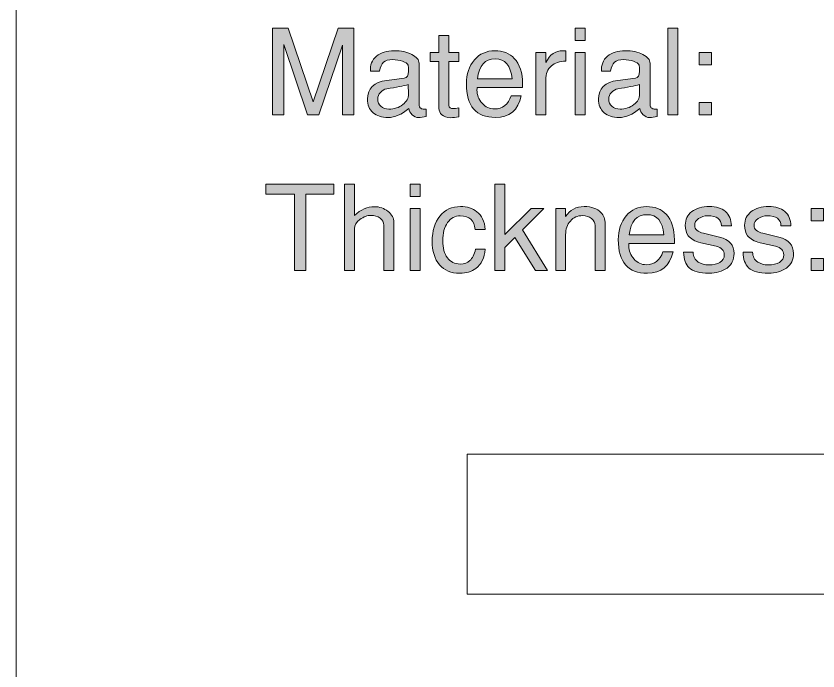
# Model space of a CAD drawing. Header units: inches. Extents: x 0.25 to 7.95, y -7.13 to -0.25.
# Drawn here: x 0.25 to 1.375, y -5.408 to -4.488 of the extents above; entities that cross this region are included whole.
import ezdxf

# ---------------------------------------------------------------- set-up
doc = ezdxf.new("R2010")
doc.units = ezdxf.units.IN
doc.header["$MEASUREMENT"] = 0
doc.layers.add('Layer 1', color=7, linetype='Continuous')

# ---------------------------------------------------------------- blocks, each defined once
blk = doc.blocks.new('block 18')
at = {"layer": 'Layer 1', "color": 7, "lineweight": 5, "true_color": 0xffffff}
blk.add_lwpolyline([(0.2501, -3.6859), (0.2501, -6.4801)], dxfattribs=at)
blk = doc.blocks.new('block 17')
at = {"layer": 'Layer 1'}
blk.add_blockref('block 18', (0, 0), dxfattribs=at)
blk = doc.blocks.new('block 19')
at = {"layer": 'Layer 1', "color": 7, "lineweight": 5, "true_color": 0xffffff}
for points in [[(0.8829, -5.3001), (0.8829, -5.1033)], [(0.8829, -5.1033), (1.8672, -5.1033)], [(1.8672, -5.3001), (1.8672, -5.1033)], [(1.8672, -5.3001), (0.8829, -5.3001)]]:
    blk.add_lwpolyline(points, dxfattribs=at)
blk = doc.blocks.new('block 11')
at = {"layer": 'Layer 1'}
for name in ['block 17', 'block 19']:
    blk.add_blockref(name, (0, 0), dxfattribs=at)
blk = doc.blocks.new('block 31')
at = {"layer": 'Layer 1', "true_color": 0xed1f24}
h = blk.add_hatch(color=240, dxfattribs=at)
h.dxf.hatch_style = 2
h.paths.add_polyline_path([(0.7241, -4.627), (0.7081, -4.627), (0.7081, -4.529), (0.6749, -4.627), (0.6589, -4.627), (0.6257, -4.5285), (0.6257, -4.627), (0.6097, -4.627), (0.6097, -4.5055), (0.6319, -4.5055), (0.6669, -4.609), (0.7019, -4.5055), (0.7241, -4.5055)])
h = blk.add_hatch(color=240, dxfattribs=at)
h.dxf.hatch_style = 2
h.paths.add_polyline_path([(1.0484, -4.5228), (1.0344, -4.5228), (1.0344, -4.5055), (1.0484, -4.5055)])
h.paths.add_polyline_path([(1.0484, -4.627), (1.0344, -4.627), (1.0344, -4.5395), (1.0484, -4.5395)])
h = blk.add_hatch(color=240, dxfattribs=at)
h.dxf.hatch_style = 2
h.paths.add_polyline_path([(1.1784, -4.627), (1.1644, -4.627), (1.1644, -4.5055), (1.1784, -4.5055)])
h = blk.add_hatch(color=240, dxfattribs=at)
h.dxf.hatch_style = 2
edge = h.paths.add_edge_path()
edge.add_spline(control_points=[(0.8712, -4.6298), (0.8671, -4.6306), (0.8631, -4.631), (0.8592, -4.631), (0.8543, -4.631), (0.8504, -4.6296), (0.8474, -4.6268), (0.8447, -4.6244), (0.8434, -4.6216), (0.8434, -4.6183), (0.8434, -4.6183), (0.8434, -4.5523), (0.8434, -4.5523), (0.8434, -4.5523), (0.8312, -4.5523), (0.8312, -4.5523), (0.8312, -4.5523), (0.8312, -4.5395), (0.8312, -4.5395), (0.8312, -4.5395), (0.8434, -4.5395), (0.8434, -4.5395), (0.8434, -4.5395), (0.8434, -4.5158), (0.8434, -4.5158), (0.8434, -4.5158), (0.8574, -4.5158), (0.8574, -4.5158), (0.8574, -4.5158), (0.8574, -4.5395), (0.8574, -4.5395), (0.8574, -4.5395), (0.8712, -4.5395), (0.8712, -4.5395), (0.8712, -4.5395), (0.8712, -4.5523), (0.8712, -4.5523), (0.8712, -4.5523), (0.8574, -4.5523), (0.8574, -4.5523), (0.8574, -4.5523), (0.8574, -4.614), (0.8574, -4.614), (0.8574, -4.6168), (0.8594, -4.6182), (0.8636, -4.6182), (0.8652, -4.6182), (0.8678, -4.6179), (0.8712, -4.6174), (0.8712, -4.6174), (0.8712, -4.6298), (0.8712, -4.6298)], knot_values=[0, 0, 0, 0, 1, 1, 1, 2, 2, 2, 3, 3, 3, 4, 4, 4, 5, 5, 5, 6, 6, 6, 7, 7, 7, 8, 8, 8, 9, 9, 9, 10, 10, 10, 11, 11, 11, 12, 12, 12, 13, 13, 13, 14, 14, 14, 15, 15, 15, 16, 16, 16, 17, 17, 17, 17], degree=3, periodic=1)
h = blk.add_hatch(color=240, dxfattribs=at)
h.dxf.hatch_style = 2
edge = h.paths.add_edge_path()
edge.add_spline(control_points=[(0.8252, -4.6294), (0.8218, -4.6304), (0.8182, -4.6308), (0.8144, -4.6308), (0.8114, -4.6308), (0.8085, -4.6295), (0.8058, -4.6268), (0.8031, -4.624), (0.8016, -4.6212), (0.8012, -4.6182), (0.7911, -4.6266), (0.7813, -4.6308), (0.7719, -4.6308), (0.7631, -4.6308), (0.7561, -4.6286), (0.7509, -4.624), (0.7457, -4.6194), (0.7431, -4.6131), (0.7431, -4.6051), (0.7431, -4.59), (0.7521, -4.5812), (0.7701, -4.5787), (0.7701, -4.5787), (0.7947, -4.5754), (0.7947, -4.5754), (0.7986, -4.5748), (0.8006, -4.5717), (0.8006, -4.5659), (0.8006, -4.561), (0.8004, -4.5581), (0.8001, -4.5574), (0.7991, -4.555), (0.7965, -4.5531), (0.7923, -4.5517), (0.7882, -4.5502), (0.7834, -4.5495), (0.7781, -4.5495), (0.7726, -4.5495), (0.7684, -4.5508), (0.7656, -4.5533), (0.7628, -4.5558), (0.7609, -4.5599), (0.76, -4.5657), (0.76, -4.5657), (0.7474, -4.5657), (0.7474, -4.5657), (0.7466, -4.557), (0.7494, -4.5501), (0.7557, -4.5448), (0.7621, -4.5396), (0.7703, -4.537), (0.7804, -4.537), (0.7902, -4.537), (0.7984, -4.5387), (0.8052, -4.5422), (0.812, -4.5456), (0.8154, -4.5498), (0.8154, -4.5547), (0.8154, -4.5547), (0.8154, -4.6138), (0.8154, -4.6138), (0.8154, -4.6151), (0.816, -4.6162), (0.8171, -4.6172), (0.8183, -4.6182), (0.8196, -4.6188), (0.8211, -4.619), (0.8222, -4.6191), (0.8236, -4.6191), (0.8252, -4.619), (0.8252, -4.619), (0.8252, -4.6294), (0.8252, -4.6294)], knot_values=[0, 0, 0, 0, 1, 1, 1, 2, 2, 2, 3, 3, 3, 4, 4, 4, 5, 5, 5, 6, 6, 6, 7, 7, 7, 8, 8, 8, 9, 9, 9, 10, 10, 10, 11, 11, 11, 12, 12, 12, 13, 13, 13, 14, 14, 14, 15, 15, 15, 16, 16, 16, 17, 17, 17, 18, 18, 18, 19, 19, 19, 20, 20, 20, 21, 21, 21, 22, 22, 22, 23, 23, 23, 24, 24, 24, 24], degree=3, periodic=1)
edge = h.paths.add_edge_path()
edge.add_spline(control_points=[(0.8006, -4.5981), (0.8006, -4.5981), (0.8004, -4.5845), (0.8004, -4.5845), (0.7937, -4.5864), (0.7836, -4.5884), (0.7702, -4.5904), (0.7667, -4.5911), (0.7637, -4.5928), (0.7612, -4.5956), (0.7587, -4.5984), (0.7574, -4.6015), (0.7574, -4.6049), (0.7574, -4.609), (0.7589, -4.6123), (0.7618, -4.615), (0.7648, -4.6177), (0.7686, -4.619), (0.7732, -4.619), (0.7807, -4.619), (0.7871, -4.6169), (0.7926, -4.6127), (0.798, -4.6084), (0.8007, -4.6035), (0.8006, -4.5981)], knot_values=[0, 0, 0, 0, 1, 1, 1, 2, 2, 2, 3, 3, 3, 4, 4, 4, 5, 5, 5, 6, 6, 6, 7, 7, 7, 8, 8, 8, 8], degree=3, periodic=1)
h = blk.add_hatch(color=240, dxfattribs=at)
h.dxf.hatch_style = 2
edge = h.paths.add_edge_path()
edge.add_spline(control_points=[(0.9607, -4.5837), (0.9607, -4.5858), (0.9607, -4.5875), (0.9606, -4.5888), (0.9606, -4.5888), (0.8969, -4.5888), (0.8969, -4.5888), (0.8968, -4.5896), (0.8967, -4.5907), (0.8967, -4.5922), (0.8967, -4.5992), (0.8991, -4.6053), (0.904, -4.6107), (0.9088, -4.616), (0.9145, -4.6187), (0.9212, -4.6187), (0.9327, -4.6187), (0.9405, -4.6126), (0.9446, -4.6003), (0.9446, -4.6003), (0.9589, -4.6003), (0.9589, -4.6003), (0.9542, -4.6206), (0.9422, -4.6307), (0.9227, -4.6307), (0.8955, -4.6307), (0.8819, -4.6149), (0.8819, -4.5833), (0.8819, -4.5698), (0.8856, -4.5587), (0.8931, -4.55), (0.9005, -4.5413), (0.9101, -4.537), (0.9217, -4.537), (0.9332, -4.537), (0.9423, -4.5406), (0.9491, -4.5477), (0.9567, -4.5558), (0.9606, -4.5678), (0.9607, -4.5837)], knot_values=[0, 0, 0, 0, 1, 1, 1, 2, 2, 2, 3, 3, 3, 4, 4, 4, 5, 5, 5, 6, 6, 6, 7, 7, 7, 8, 8, 8, 9, 9, 9, 10, 10, 10, 11, 11, 11, 12, 12, 12, 13, 13, 13, 13], degree=3, periodic=1)
edge = h.paths.add_edge_path()
edge.add_spline(control_points=[(0.9459, -4.5765), (0.9441, -4.5577), (0.9362, -4.5483), (0.9223, -4.5483), (0.9078, -4.5483), (0.8995, -4.5577), (0.8974, -4.5765), (0.8974, -4.5765), (0.9459, -4.5765), (0.9459, -4.5765)], knot_values=[0, 0, 0, 0, 1, 1, 1, 2, 2, 2, 3, 3, 3, 3], degree=3, periodic=1)
h = blk.add_hatch(color=240, dxfattribs=at)
h.dxf.hatch_style = 2
edge = h.paths.add_edge_path()
edge.add_spline(control_points=[(1.0212, -4.5518), (1.0127, -4.5518), (1.0059, -4.554), (1.0011, -4.5582), (0.9958, -4.5628), (0.9932, -4.5695), (0.9932, -4.578), (0.9932, -4.578), (0.9932, -4.627), (0.9932, -4.627), (0.9932, -4.627), (0.9792, -4.627), (0.9792, -4.627), (0.9792, -4.627), (0.9792, -4.5395), (0.9792, -4.5395), (0.9792, -4.5395), (0.9932, -4.5395), (0.9932, -4.5395), (0.9932, -4.5395), (0.9932, -4.5535), (0.9932, -4.5535), (0.9988, -4.5425), (1.0068, -4.537), (1.0172, -4.537), (1.0181, -4.537), (1.0194, -4.5371), (1.0212, -4.5373), (1.0212, -4.5373), (1.0212, -4.5518), (1.0212, -4.5518)], knot_values=[0, 0, 0, 0, 1, 1, 1, 2, 2, 2, 3, 3, 3, 4, 4, 4, 5, 5, 5, 6, 6, 6, 7, 7, 7, 8, 8, 8, 9, 9, 9, 10, 10, 10, 10], degree=3, periodic=1)
h = blk.add_hatch(color=240, dxfattribs=at)
h.dxf.hatch_style = 2
edge = h.paths.add_edge_path()
edge.add_spline(control_points=[(1.1494, -4.6294), (1.1459, -4.6304), (1.1423, -4.6308), (1.1385, -4.6308), (1.1355, -4.6308), (1.1327, -4.6295), (1.13, -4.6268), (1.1272, -4.624), (1.1257, -4.6212), (1.1254, -4.6182), (1.1153, -4.6266), (1.1055, -4.6308), (1.096, -4.6308), (1.0873, -4.6308), (1.0803, -4.6286), (1.075, -4.624), (1.0698, -4.6194), (1.0672, -4.6131), (1.0672, -4.6051), (1.0672, -4.59), (1.0762, -4.5812), (1.0943, -4.5787), (1.0943, -4.5787), (1.1189, -4.5754), (1.1189, -4.5754), (1.1228, -4.5748), (1.1247, -4.5717), (1.1247, -4.5659), (1.1247, -4.561), (1.1245, -4.5581), (1.1242, -4.5574), (1.1232, -4.555), (1.1206, -4.5531), (1.1165, -4.5517), (1.1123, -4.5502), (1.1076, -4.5495), (1.1023, -4.5495), (1.0967, -4.5495), (1.0926, -4.5508), (1.0897, -4.5533), (1.0869, -4.5558), (1.0851, -4.5599), (1.0842, -4.5657), (1.0842, -4.5657), (1.0715, -4.5657), (1.0715, -4.5657), (1.0708, -4.557), (1.0735, -4.5501), (1.0799, -4.5448), (1.0862, -4.5396), (1.0944, -4.537), (1.1045, -4.537), (1.1143, -4.537), (1.1226, -4.5387), (1.1294, -4.5422), (1.1362, -4.5456), (1.1395, -4.5498), (1.1395, -4.5547), (1.1395, -4.5547), (1.1395, -4.6138), (1.1395, -4.6138), (1.1395, -4.6151), (1.1401, -4.6162), (1.1413, -4.6172), (1.1425, -4.6182), (1.1438, -4.6188), (1.1452, -4.619), (1.1463, -4.6191), (1.1477, -4.6191), (1.1494, -4.619), (1.1494, -4.619), (1.1494, -4.6294), (1.1494, -4.6294)], knot_values=[0, 0, 0, 0, 1, 1, 1, 2, 2, 2, 3, 3, 3, 4, 4, 4, 5, 5, 5, 6, 6, 6, 7, 7, 7, 8, 8, 8, 9, 9, 9, 10, 10, 10, 11, 11, 11, 12, 12, 12, 13, 13, 13, 14, 14, 14, 15, 15, 15, 16, 16, 16, 17, 17, 17, 18, 18, 18, 19, 19, 19, 20, 20, 20, 21, 21, 21, 22, 22, 22, 23, 23, 23, 24, 24, 24, 24], degree=3, periodic=1)
edge = h.paths.add_edge_path()
edge.add_spline(control_points=[(1.1247, -4.5981), (1.1247, -4.5981), (1.1246, -4.5845), (1.1246, -4.5845), (1.1178, -4.5864), (1.1078, -4.5884), (1.0944, -4.5904), (1.0909, -4.5911), (1.0879, -4.5928), (1.0853, -4.5956), (1.0828, -4.5984), (1.0815, -4.6015), (1.0815, -4.6049), (1.0815, -4.609), (1.083, -4.6123), (1.086, -4.615), (1.089, -4.6177), (1.0928, -4.619), (1.0974, -4.619), (1.1048, -4.619), (1.1113, -4.6169), (1.1167, -4.6127), (1.1222, -4.6084), (1.1248, -4.6035), (1.1247, -4.5981)], knot_values=[0, 0, 0, 0, 1, 1, 1, 2, 2, 2, 3, 3, 3, 4, 4, 4, 5, 5, 5, 6, 6, 6, 7, 7, 7, 8, 8, 8, 8], degree=3, periodic=1)
h = blk.add_hatch(color=240, dxfattribs=at)
h.dxf.hatch_style = 2
h.paths.add_polyline_path([(1.2255, -4.5569), (1.2082, -4.5569), (1.2082, -4.5395), (1.2255, -4.5395)])
h.paths.add_polyline_path([(1.2255, -4.627), (1.2082, -4.627), (1.2082, -4.6097), (1.2255, -4.6097)])
at = {"layer": 'Layer 1', "lineweight": 0}
for points in [[(0.7241, -4.627), (0.7081, -4.627), (0.7081, -4.529), (0.6749, -4.627), (0.6589, -4.627), (0.6257, -4.5285), (0.6257, -4.627), (0.6097, -4.627), (0.6097, -4.5055), (0.6319, -4.5055), (0.6669, -4.609), (0.7019, -4.5055), (0.7241, -4.5055), (0.7241, -4.627)], [(1.0484, -4.5228), (1.0344, -4.5228), (1.0344, -4.5055), (1.0484, -4.5055), (1.0484, -4.5228)], [(1.1784, -4.627), (1.1644, -4.627), (1.1644, -4.5055), (1.1784, -4.5055), (1.1784, -4.627)], [(1.0484, -4.627), (1.0344, -4.627), (1.0344, -4.5395), (1.0484, -4.5395), (1.0484, -4.627)], [(1.2255, -4.5569), (1.2082, -4.5569), (1.2082, -4.5395), (1.2255, -4.5395), (1.2255, -4.5569)], [(1.2255, -4.627), (1.2082, -4.627), (1.2082, -4.6097), (1.2255, -4.6097), (1.2255, -4.627)]]:
    blk.add_lwpolyline(points, dxfattribs=at)
for points, knots in [([(0.8712, -4.6298), (0.8671, -4.6306), (0.8631, -4.631), (0.8592, -4.631), (0.8543, -4.631), (0.8504, -4.6296), (0.8474, -4.6268), (0.8447, -4.6244), (0.8434, -4.6216), (0.8434, -4.6183), (0.8434, -4.6183), (0.8434, -4.5523), (0.8434, -4.5523), (0.8434, -4.5523), (0.8312, -4.5523), (0.8312, -4.5523), (0.8312, -4.5523), (0.8312, -4.5395), (0.8312, -4.5395), (0.8312, -4.5395), (0.8434, -4.5395), (0.8434, -4.5395), (0.8434, -4.5395), (0.8434, -4.5158), (0.8434, -4.5158), (0.8434, -4.5158), (0.8574, -4.5158), (0.8574, -4.5158), (0.8574, -4.5158), (0.8574, -4.5395), (0.8574, -4.5395), (0.8574, -4.5395), (0.8712, -4.5395), (0.8712, -4.5395), (0.8712, -4.5395), (0.8712, -4.5523), (0.8712, -4.5523), (0.8712, -4.5523), (0.8574, -4.5523), (0.8574, -4.5523), (0.8574, -4.5523), (0.8574, -4.614), (0.8574, -4.614), (0.8574, -4.6168), (0.8594, -4.6182), (0.8636, -4.6182), (0.8652, -4.6182), (0.8678, -4.6179), (0.8712, -4.6174), (0.8712, -4.6174), (0.8712, -4.6298), (0.8712, -4.6298)], [0, 0, 0, 0, 1, 1, 1, 2, 2, 2, 3, 3, 3, 4, 4, 4, 5, 5, 5, 6, 6, 6, 7, 7, 7, 8, 8, 8, 9, 9, 9, 10, 10, 10, 11, 11, 11, 12, 12, 12, 13, 13, 13, 14, 14, 14, 15, 15, 15, 16, 16, 16, 17, 17, 17, 17]), ([(0.8252, -4.6294), (0.8218, -4.6304), (0.8182, -4.6308), (0.8144, -4.6308), (0.8114, -4.6308), (0.8085, -4.6295), (0.8058, -4.6268), (0.8031, -4.624), (0.8016, -4.6212), (0.8012, -4.6182), (0.7911, -4.6266), (0.7813, -4.6308), (0.7719, -4.6308), (0.7631, -4.6308), (0.7561, -4.6286), (0.7509, -4.624), (0.7457, -4.6194), (0.7431, -4.6131), (0.7431, -4.6051), (0.7431, -4.59), (0.7521, -4.5812), (0.7701, -4.5787), (0.7701, -4.5787), (0.7947, -4.5754), (0.7947, -4.5754), (0.7986, -4.5748), (0.8006, -4.5717), (0.8006, -4.5659), (0.8006, -4.561), (0.8004, -4.5581), (0.8001, -4.5574), (0.7991, -4.555), (0.7965, -4.5531), (0.7923, -4.5517), (0.7882, -4.5502), (0.7834, -4.5495), (0.7781, -4.5495), (0.7726, -4.5495), (0.7684, -4.5508), (0.7656, -4.5533), (0.7628, -4.5558), (0.7609, -4.5599), (0.76, -4.5657), (0.76, -4.5657), (0.7474, -4.5657), (0.7474, -4.5657), (0.7466, -4.557), (0.7494, -4.5501), (0.7557, -4.5448), (0.7621, -4.5396), (0.7703, -4.537), (0.7804, -4.537), (0.7902, -4.537), (0.7984, -4.5387), (0.8052, -4.5422), (0.812, -4.5456), (0.8154, -4.5498), (0.8154, -4.5547), (0.8154, -4.5547), (0.8154, -4.6138), (0.8154, -4.6138), (0.8154, -4.6151), (0.816, -4.6162), (0.8171, -4.6172), (0.8183, -4.6182), (0.8196, -4.6188), (0.8211, -4.619), (0.8222, -4.6191), (0.8236, -4.6191), (0.8252, -4.619), (0.8252, -4.619), (0.8252, -4.6294), (0.8252, -4.6294)], [0, 0, 0, 0, 1, 1, 1, 2, 2, 2, 3, 3, 3, 4, 4, 4, 5, 5, 5, 6, 6, 6, 7, 7, 7, 8, 8, 8, 9, 9, 9, 10, 10, 10, 11, 11, 11, 12, 12, 12, 13, 13, 13, 14, 14, 14, 15, 15, 15, 16, 16, 16, 17, 17, 17, 18, 18, 18, 19, 19, 19, 20, 20, 20, 21, 21, 21, 22, 22, 22, 23, 23, 23, 24, 24, 24, 24]), ([(0.9607, -4.5837), (0.9607, -4.5858), (0.9607, -4.5875), (0.9606, -4.5888), (0.9606, -4.5888), (0.8969, -4.5888), (0.8969, -4.5888), (0.8968, -4.5896), (0.8967, -4.5907), (0.8967, -4.5922), (0.8967, -4.5992), (0.8991, -4.6053), (0.904, -4.6107), (0.9088, -4.616), (0.9145, -4.6187), (0.9212, -4.6187), (0.9327, -4.6187), (0.9405, -4.6126), (0.9446, -4.6003), (0.9446, -4.6003), (0.9589, -4.6003), (0.9589, -4.6003), (0.9542, -4.6206), (0.9422, -4.6307), (0.9227, -4.6307), (0.8955, -4.6307), (0.8819, -4.6149), (0.8819, -4.5833), (0.8819, -4.5698), (0.8856, -4.5587), (0.8931, -4.55), (0.9005, -4.5413), (0.9101, -4.537), (0.9217, -4.537), (0.9332, -4.537), (0.9423, -4.5406), (0.9491, -4.5477), (0.9567, -4.5558), (0.9606, -4.5678), (0.9607, -4.5837)], [0, 0, 0, 0, 1, 1, 1, 2, 2, 2, 3, 3, 3, 4, 4, 4, 5, 5, 5, 6, 6, 6, 7, 7, 7, 8, 8, 8, 9, 9, 9, 10, 10, 10, 11, 11, 11, 12, 12, 12, 13, 13, 13, 13]), ([(1.0212, -4.5518), (1.0127, -4.5518), (1.0059, -4.554), (1.0011, -4.5582), (0.9958, -4.5628), (0.9932, -4.5695), (0.9932, -4.578), (0.9932, -4.578), (0.9932, -4.627), (0.9932, -4.627), (0.9932, -4.627), (0.9792, -4.627), (0.9792, -4.627), (0.9792, -4.627), (0.9792, -4.5395), (0.9792, -4.5395), (0.9792, -4.5395), (0.9932, -4.5395), (0.9932, -4.5395), (0.9932, -4.5395), (0.9932, -4.5535), (0.9932, -4.5535), (0.9988, -4.5425), (1.0068, -4.537), (1.0172, -4.537), (1.0181, -4.537), (1.0194, -4.5371), (1.0212, -4.5373), (1.0212, -4.5373), (1.0212, -4.5518), (1.0212, -4.5518)], [0, 0, 0, 0, 1, 1, 1, 2, 2, 2, 3, 3, 3, 4, 4, 4, 5, 5, 5, 6, 6, 6, 7, 7, 7, 8, 8, 8, 9, 9, 9, 10, 10, 10, 10]), ([(1.1494, -4.6294), (1.1459, -4.6304), (1.1423, -4.6308), (1.1385, -4.6308), (1.1355, -4.6308), (1.1327, -4.6295), (1.13, -4.6268), (1.1272, -4.624), (1.1257, -4.6212), (1.1254, -4.6182), (1.1153, -4.6266), (1.1055, -4.6308), (1.096, -4.6308), (1.0873, -4.6308), (1.0803, -4.6286), (1.075, -4.624), (1.0698, -4.6194), (1.0672, -4.6131), (1.0672, -4.6051), (1.0672, -4.59), (1.0762, -4.5812), (1.0943, -4.5787), (1.0943, -4.5787), (1.1189, -4.5754), (1.1189, -4.5754), (1.1228, -4.5748), (1.1247, -4.5717), (1.1247, -4.5659), (1.1247, -4.561), (1.1245, -4.5581), (1.1242, -4.5574), (1.1232, -4.555), (1.1206, -4.5531), (1.1165, -4.5517), (1.1123, -4.5502), (1.1076, -4.5495), (1.1023, -4.5495), (1.0967, -4.5495), (1.0926, -4.5508), (1.0897, -4.5533), (1.0869, -4.5558), (1.0851, -4.5599), (1.0842, -4.5657), (1.0842, -4.5657), (1.0715, -4.5657), (1.0715, -4.5657), (1.0708, -4.557), (1.0735, -4.5501), (1.0799, -4.5448), (1.0862, -4.5396), (1.0944, -4.537), (1.1045, -4.537), (1.1143, -4.537), (1.1226, -4.5387), (1.1294, -4.5422), (1.1362, -4.5456), (1.1395, -4.5498), (1.1395, -4.5547), (1.1395, -4.5547), (1.1395, -4.6138), (1.1395, -4.6138), (1.1395, -4.6151), (1.1401, -4.6162), (1.1413, -4.6172), (1.1425, -4.6182), (1.1438, -4.6188), (1.1452, -4.619), (1.1463, -4.6191), (1.1477, -4.6191), (1.1494, -4.619), (1.1494, -4.619), (1.1494, -4.6294), (1.1494, -4.6294)], [0, 0, 0, 0, 1, 1, 1, 2, 2, 2, 3, 3, 3, 4, 4, 4, 5, 5, 5, 6, 6, 6, 7, 7, 7, 8, 8, 8, 9, 9, 9, 10, 10, 10, 11, 11, 11, 12, 12, 12, 13, 13, 13, 14, 14, 14, 15, 15, 15, 16, 16, 16, 17, 17, 17, 18, 18, 18, 19, 19, 19, 20, 20, 20, 21, 21, 21, 22, 22, 22, 23, 23, 23, 24, 24, 24, 24]), ([(0.9459, -4.5765), (0.9441, -4.5577), (0.9362, -4.5483), (0.9223, -4.5483), (0.9078, -4.5483), (0.8995, -4.5577), (0.8974, -4.5765), (0.8974, -4.5765), (0.9459, -4.5765), (0.9459, -4.5765)], [0, 0, 0, 0, 1, 1, 1, 2, 2, 2, 3, 3, 3, 3]), ([(0.8006, -4.5981), (0.8006, -4.5981), (0.8004, -4.5845), (0.8004, -4.5845), (0.7937, -4.5864), (0.7836, -4.5884), (0.7702, -4.5904), (0.7667, -4.5911), (0.7637, -4.5928), (0.7612, -4.5956), (0.7587, -4.5984), (0.7574, -4.6015), (0.7574, -4.6049), (0.7574, -4.609), (0.7589, -4.6123), (0.7618, -4.615), (0.7648, -4.6177), (0.7686, -4.619), (0.7732, -4.619), (0.7807, -4.619), (0.7871, -4.6169), (0.7926, -4.6127), (0.798, -4.6084), (0.8007, -4.6035), (0.8006, -4.5981)], [0, 0, 0, 0, 1, 1, 1, 2, 2, 2, 3, 3, 3, 4, 4, 4, 5, 5, 5, 6, 6, 6, 7, 7, 7, 8, 8, 8, 8]), ([(1.1247, -4.5981), (1.1247, -4.5981), (1.1246, -4.5845), (1.1246, -4.5845), (1.1178, -4.5864), (1.1078, -4.5884), (1.0944, -4.5904), (1.0909, -4.5911), (1.0879, -4.5928), (1.0853, -4.5956), (1.0828, -4.5984), (1.0815, -4.6015), (1.0815, -4.6049), (1.0815, -4.609), (1.083, -4.6123), (1.086, -4.615), (1.089, -4.6177), (1.0928, -4.619), (1.0974, -4.619), (1.1048, -4.619), (1.1113, -4.6169), (1.1167, -4.6127), (1.1222, -4.6084), (1.1248, -4.6035), (1.1247, -4.5981)], [0, 0, 0, 0, 1, 1, 1, 2, 2, 2, 3, 3, 3, 4, 4, 4, 5, 5, 5, 6, 6, 6, 7, 7, 7, 8, 8, 8, 8])]:
    blk.add_open_spline(points, degree=3, knots=knots, dxfattribs=at)
blk = doc.blocks.new('block 33')
at = {"layer": 'Layer 1', "true_color": 0xed1f24}
h = blk.add_hatch(color=240, dxfattribs=at)
h.dxf.hatch_style = 2
h.paths.add_polyline_path([(0.6961, -4.7382), (0.6564, -4.7382), (0.6564, -4.8458), (0.6407, -4.8458), (0.6407, -4.7382), (0.6007, -4.7382), (0.6007, -4.7243), (0.6961, -4.7243)])
h = blk.add_hatch(color=240, dxfattribs=at)
h.dxf.hatch_style = 2
edge = h.paths.add_edge_path()
edge.add_spline(control_points=[(0.7801, -4.8458), (0.7801, -4.8458), (0.7661, -4.8458), (0.7661, -4.8458), (0.7661, -4.8458), (0.7661, -4.7818), (0.7661, -4.7818), (0.7661, -4.778), (0.7643, -4.7748), (0.7607, -4.7721), (0.7572, -4.7695), (0.753, -4.7682), (0.7482, -4.7682), (0.7429, -4.7682), (0.7376, -4.7701), (0.7325, -4.774), (0.7273, -4.7779), (0.7247, -4.782), (0.7247, -4.7865), (0.7247, -4.7865), (0.7247, -4.8458), (0.7247, -4.8458), (0.7247, -4.8458), (0.7107, -4.8458), (0.7107, -4.8458), (0.7107, -4.8458), (0.7107, -4.7243), (0.7107, -4.7243), (0.7107, -4.7243), (0.7247, -4.7243), (0.7247, -4.7243), (0.7247, -4.7243), (0.7247, -4.7682), (0.7247, -4.7682), (0.7339, -4.76), (0.7433, -4.756), (0.7527, -4.756), (0.7601, -4.756), (0.7664, -4.7582), (0.7719, -4.7626), (0.7773, -4.767), (0.7801, -4.7721), (0.7801, -4.778), (0.7801, -4.778), (0.7801, -4.8458), (0.7801, -4.8458)], knot_values=[0, 0, 0, 0, 1, 1, 1, 2, 2, 2, 3, 3, 3, 4, 4, 4, 5, 5, 5, 6, 6, 6, 7, 7, 7, 8, 8, 8, 9, 9, 9, 10, 10, 10, 11, 11, 11, 12, 12, 12, 13, 13, 13, 14, 14, 14, 15, 15, 15, 15], degree=3, periodic=1)
h = blk.add_hatch(color=240, dxfattribs=at)
h.dxf.hatch_style = 2
h.paths.add_polyline_path([(0.8169, -4.7417), (0.8029, -4.7417), (0.8029, -4.7243), (0.8169, -4.7243)])
h.paths.add_polyline_path([(0.8169, -4.8458), (0.8029, -4.8458), (0.8029, -4.7583), (0.8169, -4.7583)])
h = blk.add_hatch(color=240, dxfattribs=at)
h.dxf.hatch_style = 2
h.paths.add_polyline_path([(0.9958, -4.8458), (0.9786, -4.8458), (0.9497, -4.7991), (0.9357, -4.8131), (0.9357, -4.8458), (0.9217, -4.8458), (0.9217, -4.7243), (0.9357, -4.7243), (0.9357, -4.7948), (0.9726, -4.7583), (0.9906, -4.7583), (0.9604, -4.7886)])
h = blk.add_hatch(color=240, dxfattribs=at)
h.dxf.hatch_style = 2
edge = h.paths.add_edge_path()
edge.add_spline(control_points=[(0.9084, -4.8157), (0.9072, -4.8279), (0.9028, -4.8369), (0.8952, -4.8427), (0.8892, -4.8472), (0.8816, -4.8495), (0.8724, -4.8495), (0.8605, -4.8495), (0.8511, -4.8455), (0.8442, -4.8375), (0.8373, -4.8295), (0.8339, -4.8185), (0.8339, -4.8045), (0.8339, -4.7898), (0.8375, -4.778), (0.8447, -4.7692), (0.8519, -4.7603), (0.8616, -4.7558), (0.8736, -4.7558), (0.8829, -4.7558), (0.8906, -4.7582), (0.8966, -4.763), (0.9034, -4.7684), (0.9074, -4.7767), (0.9084, -4.7878), (0.9084, -4.7878), (0.894, -4.7878), (0.894, -4.7878), (0.8932, -4.7752), (0.8863, -4.7688), (0.8733, -4.7688), (0.8658, -4.7688), (0.8599, -4.772), (0.8554, -4.7783), (0.8509, -4.7847), (0.8487, -4.7932), (0.8487, -4.8038), (0.8487, -4.8139), (0.8509, -4.8219), (0.8552, -4.8277), (0.8596, -4.8336), (0.8655, -4.8365), (0.873, -4.8365), (0.8789, -4.8365), (0.8835, -4.8349), (0.8868, -4.8317), (0.8902, -4.8286), (0.8928, -4.8232), (0.8948, -4.8157), (0.8948, -4.8157), (0.9084, -4.8157), (0.9084, -4.8157)], knot_values=[0, 0, 0, 0, 1, 1, 1, 2, 2, 2, 3, 3, 3, 4, 4, 4, 5, 5, 5, 6, 6, 6, 7, 7, 7, 8, 8, 8, 9, 9, 9, 10, 10, 10, 11, 11, 11, 12, 12, 12, 13, 13, 13, 14, 14, 14, 15, 15, 15, 16, 16, 16, 17, 17, 17, 17], degree=3, periodic=1)
h = blk.add_hatch(color=240, dxfattribs=at)
h.dxf.hatch_style = 2
edge = h.paths.add_edge_path()
edge.add_spline(control_points=[(1.0766, -4.8458), (1.0766, -4.8458), (1.0626, -4.8458), (1.0626, -4.8458), (1.0626, -4.8458), (1.0626, -4.7822), (1.0626, -4.7822), (1.0626, -4.7787), (1.0608, -4.7756), (1.0574, -4.7727), (1.0539, -4.7699), (1.0497, -4.7685), (1.0447, -4.7685), (1.0378, -4.7685), (1.0322, -4.771), (1.0277, -4.7761), (1.0233, -4.7811), (1.0211, -4.7875), (1.0211, -4.7953), (1.0211, -4.7953), (1.0211, -4.8458), (1.0211, -4.8458), (1.0211, -4.8458), (1.0071, -4.8458), (1.0071, -4.8458), (1.0071, -4.8458), (1.0071, -4.7583), (1.0071, -4.7583), (1.0071, -4.7583), (1.0211, -4.7583), (1.0211, -4.7583), (1.0211, -4.7583), (1.0211, -4.7697), (1.0211, -4.7697), (1.0271, -4.7604), (1.0357, -4.7558), (1.0469, -4.7558), (1.0576, -4.7558), (1.0654, -4.7585), (1.0706, -4.764), (1.0746, -4.7682), (1.0766, -4.7735), (1.0766, -4.78), (1.0766, -4.78), (1.0766, -4.8458), (1.0766, -4.8458)], knot_values=[0, 0, 0, 0, 1, 1, 1, 2, 2, 2, 3, 3, 3, 4, 4, 4, 5, 5, 5, 6, 6, 6, 7, 7, 7, 8, 8, 8, 9, 9, 9, 10, 10, 10, 11, 11, 11, 12, 12, 12, 13, 13, 13, 14, 14, 14, 15, 15, 15, 15], degree=3, periodic=1)
h = blk.add_hatch(color=240, dxfattribs=at)
h.dxf.hatch_style = 2
edge = h.paths.add_edge_path()
edge.add_spline(control_points=[(1.1737, -4.8025), (1.1737, -4.8046), (1.1737, -4.8063), (1.1736, -4.8077), (1.1736, -4.8077), (1.1099, -4.8077), (1.1099, -4.8077), (1.1098, -4.8084), (1.1097, -4.8095), (1.1097, -4.811), (1.1097, -4.818), (1.1121, -4.8242), (1.117, -4.8295), (1.1218, -4.8348), (1.1275, -4.8375), (1.1342, -4.8375), (1.1457, -4.8375), (1.1535, -4.8314), (1.1576, -4.8192), (1.1576, -4.8192), (1.1719, -4.8192), (1.1719, -4.8192), (1.1672, -4.8394), (1.1552, -4.8495), (1.1357, -4.8495), (1.1085, -4.8495), (1.0949, -4.8337), (1.0949, -4.8022), (1.0949, -4.7886), (1.0986, -4.7775), (1.1061, -4.7688), (1.1135, -4.7602), (1.1231, -4.7558), (1.1347, -4.7558), (1.1462, -4.7558), (1.1553, -4.7594), (1.1621, -4.7665), (1.1697, -4.7746), (1.1736, -4.7866), (1.1737, -4.8025)], knot_values=[0, 0, 0, 0, 1, 1, 1, 2, 2, 2, 3, 3, 3, 4, 4, 4, 5, 5, 5, 6, 6, 6, 7, 7, 7, 8, 8, 8, 9, 9, 9, 10, 10, 10, 11, 11, 11, 12, 12, 12, 13, 13, 13, 13], degree=3, periodic=1)
edge = h.paths.add_edge_path()
edge.add_spline(control_points=[(1.1589, -4.7953), (1.1571, -4.7765), (1.1492, -4.7672), (1.1353, -4.7672), (1.1208, -4.7672), (1.1125, -4.7765), (1.1104, -4.7953), (1.1104, -4.7953), (1.1589, -4.7953), (1.1589, -4.7953)], knot_values=[0, 0, 0, 0, 1, 1, 1, 2, 2, 2, 3, 3, 3, 3], degree=3, periodic=1)
h = blk.add_hatch(color=240, dxfattribs=at)
h.dxf.hatch_style = 2
edge = h.paths.add_edge_path()
edge.add_spline(control_points=[(1.2574, -4.8218), (1.2574, -4.8304), (1.2541, -4.8371), (1.2475, -4.8421), (1.2409, -4.847), (1.2324, -4.8495), (1.2222, -4.8495), (1.2092, -4.8495), (1.1999, -4.8469), (1.1944, -4.8417), (1.1896, -4.8372), (1.187, -4.83), (1.1866, -4.82), (1.1866, -4.82), (1.2001, -4.82), (1.2001, -4.82), (1.2001, -4.8259), (1.2024, -4.8304), (1.2072, -4.8337), (1.2113, -4.8364), (1.2163, -4.8378), (1.2221, -4.8378), (1.2284, -4.8378), (1.2336, -4.8366), (1.2376, -4.8342), (1.2417, -4.8318), (1.2437, -4.8283), (1.2437, -4.8236), (1.2437, -4.8174), (1.2399, -4.8134), (1.2324, -4.8116), (1.2324, -4.8116), (1.2106, -4.8065), (1.2106, -4.8065), (1.2023, -4.8045), (1.1965, -4.8012), (1.1931, -4.7968), (1.1903, -4.7931), (1.1889, -4.7881), (1.1889, -4.7818), (1.1889, -4.7739), (1.192, -4.7676), (1.1981, -4.7629), (1.2043, -4.7582), (1.2125, -4.7558), (1.2227, -4.7558), (1.2323, -4.7558), (1.2398, -4.7581), (1.2452, -4.7627), (1.2507, -4.7673), (1.2535, -4.774), (1.2537, -4.7828), (1.2537, -4.7828), (1.2399, -4.7828), (1.2399, -4.7828), (1.2395, -4.7735), (1.2331, -4.7688), (1.2204, -4.7688), (1.2157, -4.7688), (1.2115, -4.7701), (1.2077, -4.7727), (1.2039, -4.7752), (1.2021, -4.7784), (1.2021, -4.7823), (1.2021, -4.7877), (1.2062, -4.7913), (1.2144, -4.7933), (1.2144, -4.7933), (1.2371, -4.7988), (1.2371, -4.7988), (1.2506, -4.8022), (1.2574, -4.8098), (1.2574, -4.8218)], knot_values=[0, 0, 0, 0, 1, 1, 1, 2, 2, 2, 3, 3, 3, 4, 4, 4, 5, 5, 5, 6, 6, 6, 7, 7, 7, 8, 8, 8, 9, 9, 9, 10, 10, 10, 11, 11, 11, 12, 12, 12, 13, 13, 13, 14, 14, 14, 15, 15, 15, 16, 16, 16, 17, 17, 17, 18, 18, 18, 19, 19, 19, 20, 20, 20, 21, 21, 21, 22, 22, 22, 23, 23, 23, 24, 24, 24, 24], degree=3, periodic=1)
h = blk.add_hatch(color=240, dxfattribs=at)
h.dxf.hatch_style = 2
edge = h.paths.add_edge_path()
edge.add_spline(control_points=[(1.3407, -4.8218), (1.3407, -4.8304), (1.3374, -4.8371), (1.3308, -4.8421), (1.3242, -4.847), (1.3158, -4.8495), (1.3055, -4.8495), (1.2925, -4.8495), (1.2833, -4.8469), (1.2777, -4.8417), (1.2729, -4.8372), (1.2703, -4.83), (1.2699, -4.82), (1.2699, -4.82), (1.2834, -4.82), (1.2834, -4.82), (1.2834, -4.8259), (1.2858, -4.8304), (1.2906, -4.8337), (1.2947, -4.8364), (1.2996, -4.8378), (1.3054, -4.8378), (1.3117, -4.8378), (1.3169, -4.8366), (1.321, -4.8342), (1.325, -4.8318), (1.3271, -4.8283), (1.3271, -4.8236), (1.3271, -4.8174), (1.3233, -4.8134), (1.3157, -4.8116), (1.3157, -4.8116), (1.2939, -4.8065), (1.2939, -4.8065), (1.2857, -4.8045), (1.2798, -4.8012), (1.2764, -4.7968), (1.2736, -4.7931), (1.2722, -4.7881), (1.2722, -4.7818), (1.2722, -4.7739), (1.2753, -4.7676), (1.2815, -4.7629), (1.2876, -4.7582), (1.2958, -4.7558), (1.3061, -4.7558), (1.3156, -4.7558), (1.3231, -4.7581), (1.3286, -4.7627), (1.334, -4.7673), (1.3368, -4.774), (1.337, -4.7828), (1.337, -4.7828), (1.3232, -4.7828), (1.3232, -4.7828), (1.3229, -4.7735), (1.3164, -4.7688), (1.3037, -4.7688), (1.2991, -4.7688), (1.2948, -4.7701), (1.291, -4.7727), (1.2873, -4.7752), (1.2854, -4.7784), (1.2854, -4.7823), (1.2854, -4.7877), (1.2895, -4.7913), (1.2977, -4.7933), (1.2977, -4.7933), (1.3204, -4.7988), (1.3204, -4.7988), (1.3339, -4.8022), (1.3407, -4.8098), (1.3407, -4.8218)], knot_values=[0, 0, 0, 0, 1, 1, 1, 2, 2, 2, 3, 3, 3, 4, 4, 4, 5, 5, 5, 6, 6, 6, 7, 7, 7, 8, 8, 8, 9, 9, 9, 10, 10, 10, 11, 11, 11, 12, 12, 12, 13, 13, 13, 14, 14, 14, 15, 15, 15, 16, 16, 16, 17, 17, 17, 18, 18, 18, 19, 19, 19, 20, 20, 20, 21, 21, 21, 22, 22, 22, 23, 23, 23, 24, 24, 24, 24], degree=3, periodic=1)
h = blk.add_hatch(color=240, dxfattribs=at)
h.dxf.hatch_style = 2
h.paths.add_polyline_path([(1.383, -4.7757), (1.3657, -4.7757), (1.3657, -4.7583), (1.383, -4.7583)])
h.paths.add_polyline_path([(1.383, -4.8458), (1.3657, -4.8458), (1.3657, -4.8285), (1.383, -4.8285)])
at = {"layer": 'Layer 1', "lineweight": 0}
for points in [[(0.6961, -4.7382), (0.6564, -4.7382), (0.6564, -4.8458), (0.6407, -4.8458), (0.6407, -4.7382), (0.6007, -4.7382), (0.6007, -4.7243), (0.6961, -4.7243), (0.6961, -4.7382)], [(0.8169, -4.7417), (0.8029, -4.7417), (0.8029, -4.7243), (0.8169, -4.7243), (0.8169, -4.7417)], [(0.9958, -4.8458), (0.9786, -4.8458), (0.9497, -4.7991), (0.9357, -4.8131), (0.9357, -4.8458), (0.9217, -4.8458), (0.9217, -4.7243), (0.9357, -4.7243), (0.9357, -4.7948), (0.9726, -4.7583), (0.9906, -4.7583), (0.9604, -4.7886), (0.9958, -4.8458)], [(0.8169, -4.8458), (0.8029, -4.8458), (0.8029, -4.7583), (0.8169, -4.7583), (0.8169, -4.8458)], [(1.383, -4.7757), (1.3657, -4.7757), (1.3657, -4.7583), (1.383, -4.7583), (1.383, -4.7757)], [(1.383, -4.8458), (1.3657, -4.8458), (1.3657, -4.8285), (1.383, -4.8285), (1.383, -4.8458)]]:
    blk.add_lwpolyline(points, dxfattribs=at)
for points, knots in [([(0.7801, -4.8458), (0.7801, -4.8458), (0.7661, -4.8458), (0.7661, -4.8458), (0.7661, -4.8458), (0.7661, -4.7818), (0.7661, -4.7818), (0.7661, -4.778), (0.7643, -4.7748), (0.7607, -4.7721), (0.7572, -4.7695), (0.753, -4.7682), (0.7482, -4.7682), (0.7429, -4.7682), (0.7376, -4.7701), (0.7325, -4.774), (0.7273, -4.7779), (0.7247, -4.782), (0.7247, -4.7865), (0.7247, -4.7865), (0.7247, -4.8458), (0.7247, -4.8458), (0.7247, -4.8458), (0.7107, -4.8458), (0.7107, -4.8458), (0.7107, -4.8458), (0.7107, -4.7243), (0.7107, -4.7243), (0.7107, -4.7243), (0.7247, -4.7243), (0.7247, -4.7243), (0.7247, -4.7243), (0.7247, -4.7682), (0.7247, -4.7682), (0.7339, -4.76), (0.7433, -4.756), (0.7527, -4.756), (0.7601, -4.756), (0.7664, -4.7582), (0.7719, -4.7626), (0.7773, -4.767), (0.7801, -4.7721), (0.7801, -4.778), (0.7801, -4.778), (0.7801, -4.8458), (0.7801, -4.8458)], [0, 0, 0, 0, 1, 1, 1, 2, 2, 2, 3, 3, 3, 4, 4, 4, 5, 5, 5, 6, 6, 6, 7, 7, 7, 8, 8, 8, 9, 9, 9, 10, 10, 10, 11, 11, 11, 12, 12, 12, 13, 13, 13, 14, 14, 14, 15, 15, 15, 15]), ([(0.9084, -4.8157), (0.9072, -4.8279), (0.9028, -4.8369), (0.8952, -4.8427), (0.8892, -4.8472), (0.8816, -4.8495), (0.8724, -4.8495), (0.8605, -4.8495), (0.8511, -4.8455), (0.8442, -4.8375), (0.8373, -4.8295), (0.8339, -4.8185), (0.8339, -4.8045), (0.8339, -4.7898), (0.8375, -4.778), (0.8447, -4.7692), (0.8519, -4.7603), (0.8616, -4.7558), (0.8736, -4.7558), (0.8829, -4.7558), (0.8906, -4.7582), (0.8966, -4.763), (0.9034, -4.7684), (0.9074, -4.7767), (0.9084, -4.7878), (0.9084, -4.7878), (0.894, -4.7878), (0.894, -4.7878), (0.8932, -4.7752), (0.8863, -4.7688), (0.8733, -4.7688), (0.8658, -4.7688), (0.8599, -4.772), (0.8554, -4.7783), (0.8509, -4.7847), (0.8487, -4.7932), (0.8487, -4.8038), (0.8487, -4.8139), (0.8509, -4.8219), (0.8552, -4.8277), (0.8596, -4.8336), (0.8655, -4.8365), (0.873, -4.8365), (0.8789, -4.8365), (0.8835, -4.8349), (0.8868, -4.8317), (0.8902, -4.8286), (0.8928, -4.8232), (0.8948, -4.8157), (0.8948, -4.8157), (0.9084, -4.8157), (0.9084, -4.8157)], [0, 0, 0, 0, 1, 1, 1, 2, 2, 2, 3, 3, 3, 4, 4, 4, 5, 5, 5, 6, 6, 6, 7, 7, 7, 8, 8, 8, 9, 9, 9, 10, 10, 10, 11, 11, 11, 12, 12, 12, 13, 13, 13, 14, 14, 14, 15, 15, 15, 16, 16, 16, 17, 17, 17, 17]), ([(1.0766, -4.8458), (1.0766, -4.8458), (1.0626, -4.8458), (1.0626, -4.8458), (1.0626, -4.8458), (1.0626, -4.7822), (1.0626, -4.7822), (1.0626, -4.7787), (1.0608, -4.7756), (1.0574, -4.7727), (1.0539, -4.7699), (1.0497, -4.7685), (1.0447, -4.7685), (1.0378, -4.7685), (1.0322, -4.771), (1.0277, -4.7761), (1.0233, -4.7811), (1.0211, -4.7875), (1.0211, -4.7953), (1.0211, -4.7953), (1.0211, -4.8458), (1.0211, -4.8458), (1.0211, -4.8458), (1.0071, -4.8458), (1.0071, -4.8458), (1.0071, -4.8458), (1.0071, -4.7583), (1.0071, -4.7583), (1.0071, -4.7583), (1.0211, -4.7583), (1.0211, -4.7583), (1.0211, -4.7583), (1.0211, -4.7697), (1.0211, -4.7697), (1.0271, -4.7604), (1.0357, -4.7558), (1.0469, -4.7558), (1.0576, -4.7558), (1.0654, -4.7585), (1.0706, -4.764), (1.0746, -4.7682), (1.0766, -4.7735), (1.0766, -4.78), (1.0766, -4.78), (1.0766, -4.8458), (1.0766, -4.8458)], [0, 0, 0, 0, 1, 1, 1, 2, 2, 2, 3, 3, 3, 4, 4, 4, 5, 5, 5, 6, 6, 6, 7, 7, 7, 8, 8, 8, 9, 9, 9, 10, 10, 10, 11, 11, 11, 12, 12, 12, 13, 13, 13, 14, 14, 14, 15, 15, 15, 15]), ([(1.1737, -4.8025), (1.1737, -4.8046), (1.1737, -4.8063), (1.1736, -4.8077), (1.1736, -4.8077), (1.1099, -4.8077), (1.1099, -4.8077), (1.1098, -4.8084), (1.1097, -4.8095), (1.1097, -4.811), (1.1097, -4.818), (1.1121, -4.8242), (1.117, -4.8295), (1.1218, -4.8348), (1.1275, -4.8375), (1.1342, -4.8375), (1.1457, -4.8375), (1.1535, -4.8314), (1.1576, -4.8192), (1.1576, -4.8192), (1.1719, -4.8192), (1.1719, -4.8192), (1.1672, -4.8394), (1.1552, -4.8495), (1.1357, -4.8495), (1.1085, -4.8495), (1.0949, -4.8337), (1.0949, -4.8022), (1.0949, -4.7886), (1.0986, -4.7775), (1.1061, -4.7688), (1.1135, -4.7602), (1.1231, -4.7558), (1.1347, -4.7558), (1.1462, -4.7558), (1.1553, -4.7594), (1.1621, -4.7665), (1.1697, -4.7746), (1.1736, -4.7866), (1.1737, -4.8025)], [0, 0, 0, 0, 1, 1, 1, 2, 2, 2, 3, 3, 3, 4, 4, 4, 5, 5, 5, 6, 6, 6, 7, 7, 7, 8, 8, 8, 9, 9, 9, 10, 10, 10, 11, 11, 11, 12, 12, 12, 13, 13, 13, 13]), ([(1.2574, -4.8218), (1.2574, -4.8304), (1.2541, -4.8371), (1.2475, -4.8421), (1.2409, -4.847), (1.2324, -4.8495), (1.2222, -4.8495), (1.2092, -4.8495), (1.1999, -4.8469), (1.1944, -4.8417), (1.1896, -4.8372), (1.187, -4.83), (1.1866, -4.82), (1.1866, -4.82), (1.2001, -4.82), (1.2001, -4.82), (1.2001, -4.8259), (1.2024, -4.8304), (1.2072, -4.8337), (1.2113, -4.8364), (1.2163, -4.8378), (1.2221, -4.8378), (1.2284, -4.8378), (1.2336, -4.8366), (1.2376, -4.8342), (1.2417, -4.8318), (1.2437, -4.8283), (1.2437, -4.8236), (1.2437, -4.8174), (1.2399, -4.8134), (1.2324, -4.8116), (1.2324, -4.8116), (1.2106, -4.8065), (1.2106, -4.8065), (1.2023, -4.8045), (1.1965, -4.8012), (1.1931, -4.7968), (1.1903, -4.7931), (1.1889, -4.7881), (1.1889, -4.7818), (1.1889, -4.7739), (1.192, -4.7676), (1.1981, -4.7629), (1.2043, -4.7582), (1.2125, -4.7558), (1.2227, -4.7558), (1.2323, -4.7558), (1.2398, -4.7581), (1.2452, -4.7627), (1.2507, -4.7673), (1.2535, -4.774), (1.2537, -4.7828), (1.2537, -4.7828), (1.2399, -4.7828), (1.2399, -4.7828), (1.2395, -4.7735), (1.2331, -4.7688), (1.2204, -4.7688), (1.2157, -4.7688), (1.2115, -4.7701), (1.2077, -4.7727), (1.2039, -4.7752), (1.2021, -4.7784), (1.2021, -4.7823), (1.2021, -4.7877), (1.2062, -4.7913), (1.2144, -4.7933), (1.2144, -4.7933), (1.2371, -4.7988), (1.2371, -4.7988), (1.2506, -4.8022), (1.2574, -4.8098), (1.2574, -4.8218)], [0, 0, 0, 0, 1, 1, 1, 2, 2, 2, 3, 3, 3, 4, 4, 4, 5, 5, 5, 6, 6, 6, 7, 7, 7, 8, 8, 8, 9, 9, 9, 10, 10, 10, 11, 11, 11, 12, 12, 12, 13, 13, 13, 14, 14, 14, 15, 15, 15, 16, 16, 16, 17, 17, 17, 18, 18, 18, 19, 19, 19, 20, 20, 20, 21, 21, 21, 22, 22, 22, 23, 23, 23, 24, 24, 24, 24]), ([(1.3407, -4.8218), (1.3407, -4.8304), (1.3374, -4.8371), (1.3308, -4.8421), (1.3242, -4.847), (1.3158, -4.8495), (1.3055, -4.8495), (1.2925, -4.8495), (1.2833, -4.8469), (1.2777, -4.8417), (1.2729, -4.8372), (1.2703, -4.83), (1.2699, -4.82), (1.2699, -4.82), (1.2834, -4.82), (1.2834, -4.82), (1.2834, -4.8259), (1.2858, -4.8304), (1.2906, -4.8337), (1.2947, -4.8364), (1.2996, -4.8378), (1.3054, -4.8378), (1.3117, -4.8378), (1.3169, -4.8366), (1.321, -4.8342), (1.325, -4.8318), (1.3271, -4.8283), (1.3271, -4.8236), (1.3271, -4.8174), (1.3233, -4.8134), (1.3157, -4.8116), (1.3157, -4.8116), (1.2939, -4.8065), (1.2939, -4.8065), (1.2857, -4.8045), (1.2798, -4.8012), (1.2764, -4.7968), (1.2736, -4.7931), (1.2722, -4.7881), (1.2722, -4.7818), (1.2722, -4.7739), (1.2753, -4.7676), (1.2815, -4.7629), (1.2876, -4.7582), (1.2958, -4.7558), (1.3061, -4.7558), (1.3156, -4.7558), (1.3231, -4.7581), (1.3286, -4.7627), (1.334, -4.7673), (1.3368, -4.774), (1.337, -4.7828), (1.337, -4.7828), (1.3232, -4.7828), (1.3232, -4.7828), (1.3229, -4.7735), (1.3164, -4.7688), (1.3037, -4.7688), (1.2991, -4.7688), (1.2948, -4.7701), (1.291, -4.7727), (1.2873, -4.7752), (1.2854, -4.7784), (1.2854, -4.7823), (1.2854, -4.7877), (1.2895, -4.7913), (1.2977, -4.7933), (1.2977, -4.7933), (1.3204, -4.7988), (1.3204, -4.7988), (1.3339, -4.8022), (1.3407, -4.8098), (1.3407, -4.8218)], [0, 0, 0, 0, 1, 1, 1, 2, 2, 2, 3, 3, 3, 4, 4, 4, 5, 5, 5, 6, 6, 6, 7, 7, 7, 8, 8, 8, 9, 9, 9, 10, 10, 10, 11, 11, 11, 12, 12, 12, 13, 13, 13, 14, 14, 14, 15, 15, 15, 16, 16, 16, 17, 17, 17, 18, 18, 18, 19, 19, 19, 20, 20, 20, 21, 21, 21, 22, 22, 22, 23, 23, 23, 24, 24, 24, 24]), ([(1.1589, -4.7953), (1.1571, -4.7765), (1.1492, -4.7672), (1.1353, -4.7672), (1.1208, -4.7672), (1.1125, -4.7765), (1.1104, -4.7953), (1.1104, -4.7953), (1.1589, -4.7953), (1.1589, -4.7953)], [0, 0, 0, 0, 1, 1, 1, 2, 2, 2, 3, 3, 3, 3])]:
    blk.add_open_spline(points, degree=3, knots=knots, dxfattribs=at)
blk = doc.blocks.new('block 30')
at = {"layer": 'Layer 1'}
for name in ['block 31', 'block 33']:
    blk.add_blockref(name, (0, 0), dxfattribs=at)

msp = doc.modelspace()

# ---------------------------------------------------------------- block references
at = {"layer": 'Layer 1'}
for name in ['block 11', 'block 30']:
    msp.add_blockref(name, (0, 0), dxfattribs=at)

doc.saveas('drawing.dxf')
